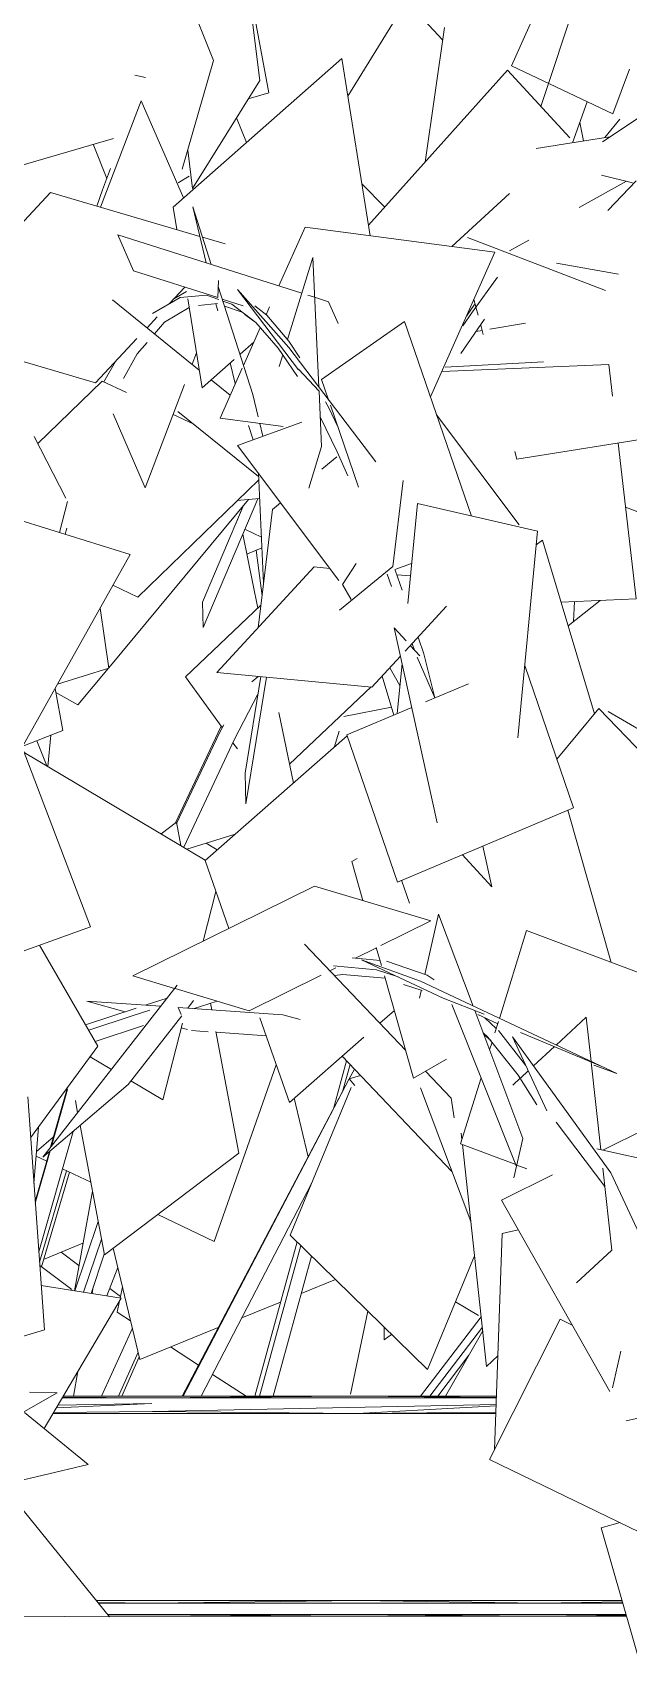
# Model space of a CAD drawing. Header units: inches. Extents: x 99 to 15695, y -7208 to 2559.
# Drawn here: x 14485.54 to 14487.71, y -3661.02 to -3655.05 of the extents above; entities that cross this region are included whole.
import ezdxf

# ---------------------------------------------------------------- set-up
doc = ezdxf.new("R2010")
doc.units = ezdxf.units.IN
doc.header["$LTSCALE"] = 96
doc.header["$MEASUREMENT"] = 0
doc.layers.add('Common', color=4, linetype='Continuous', lineweight=5)

msp = doc.modelspace()

# ---------------------------------------------------------------- linework, layer by layer
at = {"layer": 'Common'}
for p, q in [((14487.6993, -3654.2396), (14487.2838, -3655.1689)), ((14486.2639, -3654.3862), (14486.3666, -3655.2224)), ((14487.3905, -3655.3168), (14487.5399, -3654.8659)), ((14486.1323, -3654.9856), (14486.198, -3655.149)), ((14486.3994, -3655.2675), (14486.34, -3654.9483)), ((14486.9006, -3654.9335), (14486.6873, -3655.2797)), ((14487.0326, -3655.0745), (14486.9006, -3654.9335)), ((14487.0391, -3655.0291), (14486.9693, -3655.5193)), ((14486.6652, -3655.1423), (14486.0513, -3655.6831)), ((14486.198, -3655.149), (14486.0846, -3655.5446)), ((14486.7691, -3655.7869), (14486.6652, -3655.1423)), ((14487.2838, -3655.1689), (14487.6522, -3655.3439)), ((14488.0291, -3655.1709), (14487.6148, -3655.445)), ((14485.9513, -3655.2113), (14485.9124, -3655.203)), ((14486.3666, -3655.2224), (14486.1216, -3655.6157)), ((14487.2693, -3655.1853), (14486.763, -3655.749)), ((14487.4956, -3655.4309), (14487.2693, -3655.1853)), ((14487.6522, -3655.3439), (14487.7125, -3655.1811)), ((14486.3249, -3655.2893), (14486.3994, -3655.2675)), ((14485.9351, -3655.2964), (14485.7875, -3655.6831)), ((14486.0891, -3655.6497), (14485.9351, -3655.2964)), ((14487.5058, -3655.4487), (14487.5588, -3655.2995)), ((14486.2821, -3655.3581), (14486.3182, -3655.4479)), ((14487.546, -3655.4423), (14487.5318, -3655.3756)), ((14487.6774, -3655.3629), (14487.6235, -3655.43)), ((14485.4062, -3655.5579), (14485.8341, -3655.4328)), ((14485.81, -3655.5788), (14485.76, -3655.4545)), ((14487.3733, -3655.4699), (14487.642, -3655.427)), ((14486.1216, -3655.6157), (14486.1044, -3655.4757)), ((14485.8234, -3655.5426), (14485.7945, -3655.6206)), ((14486.11, -3655.5702), (14486.0702, -3655.5949)), ((14487.7017, -3655.5885), (14487.5295, -3655.6846)), ((14487.611, -3655.5664), (14487.7242, -3655.594)), ((14487.6339, -3655.6954), (14487.7379, -3655.5878)), ((14485.6053, -3655.6294), (14485.1336, -3656.135)), ((14486.1487, -3655.7896), (14485.6053, -3655.6294)), ((14485.7945, -3655.6206), (14485.7737, -3655.6791)), ((14486.8225, -3655.6827), (14486.7386, -3655.598)), ((14487.0664, -3655.8265), (14487.2757, -3655.6336)), ((14486.0513, -3655.6831), (14486.0644, -3655.7648)), ((14486.1228, -3655.6822), (14486.1901, -3655.8915)), ((14486.1718, -3655.8857), (14486.1228, -3655.6822)), ((14486.5325, -3655.7554), (14486.4369, -3655.9696)), ((14487.2229, -3655.8473), (14486.5325, -3655.7554)), ((14486.5196, -3655.9959), (14485.85, -3655.7838)), ((14485.85, -3655.7838), (14485.9075, -3655.915)), ((14486.2406, -3655.8167), (14486.1582, -3655.7924)), ((14487.1228, -3655.7932), (14487.6251, -3655.9857)), ((14487.2767, -3655.8424), (14487.3463, -3655.8027)), ((14486.4677, -3656.1639), (14486.5599, -3655.8656)), ((14486.5599, -3655.8656), (14486.5821, -3656.3373)), ((14486.9882, -3656.3729), (14487.2229, -3655.8473)), ((14487.4472, -3655.8862), (14487.6729, -3655.9266)), ((14485.9075, -3655.915), (14486.2136, -3656.0119)), ((14487.1412, -3656.0635), (14487.233, -3655.9374)), ((14486.038, -3656.0339), (14486.0939, -3655.974)), ((14486.1007, -3655.9898), (14486.0543, -3656.0165)), ((14486.1734, -3656.0033), (14486.0768, -3656.0114)), ((14486.2179, -3656.0193), (14486.1734, -3656.0033)), ((14486.2136, -3656.0119), (14486.2169, -3655.9502)), ((14486.2158, -3655.9715), (14486.3419, -3656.3642)), ((14486.4727, -3656.1937), (14486.2854, -3655.9823)), ((14486.2854, -3655.9823), (14486.5079, -3656.2744)), ((14486.5662, -3656.0106), (14486.5424, -3656.0031)), ((14485.8304, -3656.0197), (14486.1467, -3656.2755)), ((14486.0768, -3656.0114), (14485.9766, -3656.0695)), ((14486.0204, -3656.1013), (14486.11, -3656.0477)), ((14486.1049, -3656.016), (14486.1571, -3656.3398)), ((14486.1438, -3656.0403), (14486.2125, -3656.0336)), ((14486.2139, -3656.0607), (14486.2075, -3656.0341)), ((14486.2305, -3656.0172), (14486.3066, -3656.0414)), ((14486.2329, -3656.0247), (14486.2655, -3656.0365)), ((14486.2387, -3656.0429), (14486.3024, -3656.0654)), ((14486.3524, -3656.103), (14486.2655, -3656.0365)), ((14486.3923, -3656.0758), (14486.3491, -3656.0417)), ((14486.4027, -3656.0461), (14486.3902, -3656.0741)), ((14486.6177, -3656.0269), (14486.5667, -3656.0108)), ((14486.6525, -3656.1064), (14486.6177, -3656.0269)), ((14487.1412, -3656.0635), (14487.1057, -3656.1144)), ((14487.149, -3656.0369), (14487.1191, -3656.0797)), ((14487.1535, -3656.0453), (14487.1463, -3656.0188)), ((14487.1617, -3656.076), (14487.1537, -3656.0463)), ((14485.9563, -3656.1215), (14485.9934, -3656.0817)), ((14485.9838, -3656.1438), (14486.0204, -3656.1013)), ((14486.3689, -3656.1218), (14486.3079, -3656.2584)), ((14486.313, -3656.0735), (14486.3449, -3656.0978)), ((14486.3524, -3656.103), (14486.4339, -3656.1955)), ((14486.473, -3656.1701), (14486.3923, -3656.0758)), ((14486.8939, -3656.0986), (14486.5922, -3656.3104)), ((14487.1373, -3656.8065), (14486.8939, -3656.0986)), ((14487.0986, -3656.2153), (14487.1849, -3656.09)), ((14487.1808, -3656.1465), (14487.1715, -3656.1121)), ((14487.334, -3656.1046), (14487.2047, -3656.1265)), ((14485.1336, -3656.135), (14485.7689, -3656.3223)), ((14485.7689, -3656.3223), (14485.9195, -3656.1609)), ((14485.9209, -3656.217), (14485.9564, -3656.1757)), ((14486.295, -3656.2183), (14486.3458, -3656.1736)), ((14486.5133, -3656.2313), (14486.473, -3656.1701)), ((14487.1538, -3656.1351), (14487.1767, -3656.1313)), ((14485.8417, -3656.2443), (14485.7997, -3656.3189)), ((14485.9209, -3656.217), (14485.8713, -3656.3066)), ((14486.121, -3656.2547), (14486.1367, -3656.2134)), ((14486.1571, -3656.3398), (14486.2738, -3656.237)), ((14486.5046, -3656.2996), (14486.4339, -3656.1955)), ((14486.4373, -3656.2623), (14486.4504, -3656.2198)), ((14486.7897, -3656.6099), (14486.4727, -3656.1937)), ((14487.0415, -3656.2656), (14487.4005, -3656.2458)), ((14486.3031, -3656.2692), (14486.2221, -3656.4506)), ((14486.2773, -3656.3243), (14486.2594, -3656.2497)), ((14486.5081, -3656.2724), (14486.5828, -3656.3527)), ((14487.0292, -3656.281), (14487.6381, -3656.2553)), ((14487.6381, -3656.2553), (14487.6515, -3656.3707)), ((14485.5588, -3656.5426), (14485.7931, -3656.3158)), ((14485.7931, -3656.3158), (14485.8822, -3656.3577)), ((14485.9497, -3656.7035), (14486.0931, -3656.3277)), ((14486.1902, -3656.3107), (14486.2596, -3656.3668)), ((14486.3419, -3656.3642), (14486.3616, -3656.4459)), ((14486.5828, -3656.3527), (14486.5922, -3656.5536)), ((14486.5922, -3656.3104), (14486.6175, -3656.3838)), ((14486.6186, -3656.4133), (14486.6067, -3656.3915)), ((14486.6186, -3656.4133), (14486.6521, -3656.4844)), ((14486.6243, -3656.4036), (14486.7266, -3656.7011)), ((14485.8326, -3656.4347), (14485.9497, -3656.7035)), ((14486.0513, -3656.4372), (14486.127, -3656.4728)), ((14486.3624, -3656.6633), (14486.0689, -3656.4259)), ((14486.2221, -3656.4506), (14486.452, -3656.4812)), ((14486.5203, -3656.4652), (14486.2856, -3656.5495)), ((14486.343, -3656.5289), (14486.3263, -3656.477)), ((14486.3674, -3656.47), (14486.3785, -3656.5161)), ((14486.5872, -3656.4462), (14486.649, -3656.5729)), ((14487.3116, -3656.8385), (14487.0107, -3656.4384)), ((14488.1465, -3656.4652), (14487.3031, -3656.5997)), ((14485.5455, -3656.5167), (14485.6608, -3656.7413)), ((14487.6713, -3656.541), (14487.7374, -3657.1079)), ((14486.2856, -3656.5495), (14486.6553, -3657.0411)), ((14486.5922, -3656.5536), (14486.5453, -3656.7055)), ((14486.5927, -3656.636), (14486.6474, -3656.5914)), ((14486.6875, -3656.6607), (14486.649, -3656.5729)), ((14487.3031, -3656.5997), (14487.2956, -3656.5721)), ((14486.3807, -3657.0512), (14486.3619, -3656.651)), ((14486.363, -3656.6747), (14485.9226, -3657.1011)), ((14486.8892, -3656.6767), (14486.8514, -3656.9901)), ((14485.6373, -3656.8661), (14485.6673, -3656.7539)), ((14486.3264, -3656.7466), (14485.8173, -3657.3587)), ((14486.1585, -3657.1204), (14486.3065, -3656.7706)), ((14486.3593, -3656.7436), (14486.1612, -3657.212)), ((14486.2783, -3656.8375), (14486.3069, -3656.77)), ((14486.3662, -3656.7429), (14486.2847, -3656.7505)), ((14486.3611, -3657.213), (14486.4131, -3656.7825)), ((14486.4131, -3656.7825), (14486.4427, -3656.7584)), ((14486.9408, -3656.7613), (14486.906, -3657.1253)), ((14487.3782, -3656.862), (14486.9408, -3656.7613)), ((14487.8401, -3656.8283), (14487.6985, -3656.774)), ((14485.8951, -3656.9463), (14485.4576, -3656.8102)), ((14485.6586, -3656.8727), (14485.6649, -3656.851)), ((14486.3596, -3657.1418), (14486.3047, -3656.8727)), ((14486.3125, -3656.8543), (14486.3728, -3656.8838)), ((14487.3062, -3657.6136), (14487.3782, -3656.862)), ((14487.3735, -3656.9108), (14487.3963, -3656.8944)), ((14487.3963, -3656.8944), (14487.5856, -3657.526)), ((14485.502, -3657.6478), (14485.8951, -3656.9463)), ((14486.3746, -3656.922), (14486.3196, -3656.9456)), ((14486.3751, -3657.0969), (14486.354, -3656.9308)), ((14486.2109, -3657.3758), (14486.5654, -3656.9918)), ((14486.5654, -3656.9918), (14486.6222, -3656.9971)), ((14486.8514, -3656.9901), (14486.6572, -3657.1485)), ((14486.7177, -3656.9797), (14486.6684, -3657.0551)), ((14486.8306, -3657.0182), (14486.8468, -3657.0623)), ((14486.859, -3657.0011), (14486.9199, -3656.9792)), ((14486.8596, -3657.0029), (14486.885, -3657.0761)), ((14486.8655, -3657.0199), (14486.9156, -3657.0246)), ((14485.9226, -3657.1011), (14485.8322, -3657.0586)), ((14486.6684, -3657.0551), (14486.6997, -3657.1103)), ((14485.8174, -3657.3598), (14485.7858, -3657.1412)), ((14486.0969, -3657.3909), (14486.371, -3657.131)), ((14486.1612, -3657.212), (14486.1585, -3657.1204)), ((14487.0471, -3657.1343), (14486.8961, -3657.298)), ((14487.7374, -3657.1079), (14487.4637, -3657.1194)), ((14487.606, -3657.1134), (14487.4897, -3657.206)), ((14487.5097, -3657.1901), (14487.5129, -3657.1174)), ((14486.8568, -3657.2138), (14487.0128, -3657.9224)), ((14486.8996, -3657.2605), (14486.8568, -3657.2138)), ((14486.964, -3657.3073), (14486.9435, -3657.2466)), ((14486.8793, -3657.3161), (14486.7754, -3657.4286)), ((14486.9494, -3657.3149), (14486.915, -3657.2774)), ((14486.9219, -3657.27), (14486.9307, -3657.2945)), ((14486.9398, -3657.3199), (14487.0048, -3657.4679)), ((14487.0048, -3657.4679), (14486.964, -3657.3073)), ((14485.6307, -3657.4181), (14485.8174, -3657.3598)), ((14485.816, -3657.3602), (14485.7048, -3657.4938)), ((14486.7754, -3657.4286), (14486.2109, -3657.3758)), ((14486.8404, -3657.3582), (14486.8774, -3657.4234)), ((14486.8852, -3657.3426), (14486.8676, -3657.5257)), ((14487.5093, -3657.8679), (14487.3315, -3657.3501)), ((14485.65, -3657.5871), (14485.6216, -3657.4343)), ((14486.2298, -3657.5762), (14486.0969, -3657.3909)), ((14486.3702, -3657.3907), (14486.3136, -3657.7414)), ((14486.3166, -3657.8532), (14486.3909, -3657.3926)), ((14486.3613, -3657.3899), (14486.3374, -3657.4093)), ((14486.7719, -3657.4283), (14486.4754, -3657.7094)), ((14486.8548, -3657.5311), (14486.8121, -3657.3889)), ((14487.1273, -3657.4164), (14486.9698, -3657.4827)), ((14485.7502, -3658.3014), (14485.4402, -3657.4852)), ((14485.7048, -3657.4938), (14485.6241, -3657.448)), ((14486.2752, -3657.6179), (14486.3597, -3657.454)), ((14486.4893, -3657.7778), (14486.4369, -3657.5207)), ((14486.6727, -3657.5356), (14486.846, -3657.502)), ((14486.9205, -3657.5034), (14486.6841, -3657.6029)), ((14487.6012, -3657.5072), (14487.4485, -3657.6909)), ((14488.1822, -3658.1079), (14487.6012, -3657.5072)), ((14487.6358, -3657.5177), (14488.0373, -3657.7524)), ((14485.504, -3657.644), (14485.65, -3657.5871)), ((14485.6062, -3657.6042), (14485.5953, -3657.7178)), ((14486.2258, -3657.5707), (14486.0586, -3657.9244)), ((14486.0643, -3657.9255), (14486.2217, -3657.5925)), ((14486.0902, -3658.0116), (14486.2752, -3657.6179)), ((14486.6853, -3657.6066), (14486.1675, -3658.059)), ((14486.2217, -3657.5925), (14486.2355, -3657.566)), ((14486.6372, -3657.6486), (14486.6559, -3657.5889)), ((14486.6841, -3657.6029), (14486.8678, -3658.1378)), ((14486.1685, -3658.0581), (14485.5091, -3657.6666)), ((14485.5551, -3657.6241), (14485.5917, -3657.7156)), ((14486.2854, -3657.6539), (14486.269, -3657.631)), ((14486.3136, -3657.7414), (14486.3166, -3657.8532)), ((14486.8678, -3658.1378), (14487.5093, -3657.8679)), ((14487.6469, -3658.4304), (14487.4882, -3657.8767)), ((14486.0079, -3657.9628), (14486.0634, -3657.9207)), ((14486.0634, -3657.9207), (14486.0794, -3658.0052)), ((14486.1016, -3658.0184), (14486.2769, -3657.9634)), ((14486.1719, -3657.9963), (14486.2119, -3658.0202)), ((14487.1043, -3658.0382), (14487.2116, -3658.1554)), ((14487.2116, -3658.1554), (14487.1789, -3658.0069)), ((14486.1675, -3658.059), (14486.254, -3658.3069)), ((14486.7214, -3658.0519), (14486.7016, -3658.0633)), ((14486.7016, -3658.0633), (14486.7422, -3658.2052)), ((14486.566, -3658.1526), (14485.905, -3658.4795)), ((14486.9893, -3658.2791), (14486.566, -3658.1526)), ((14486.9125, -3658.2143), (14486.8835, -3658.1312)), ((14486.1609, -3658.353), (14486.2069, -3658.172)), ((14486.9678, -3658.4739), (14487.0179, -3658.255)), ((14487.0179, -3658.255), (14487.1437, -3658.589)), ((14485.4029, -3658.4261), (14485.7502, -3658.3014)), ((14486.8074, -3658.3691), (14486.9893, -3658.2791)), ((14487.3385, -3658.3141), (14487.2393, -3658.6339)), ((14488.0886, -3658.5969), (14487.3385, -3658.3141)), ((14485.7778, -3658.7349), (14485.5647, -3658.368)), ((14486.5302, -3658.364), (14486.8984, -3658.7502)), ((14486.7151, -3658.4147), (14486.7914, -3658.377)), ((14486.7912, -3658.376), (14486.81, -3658.4418)), ((14486.6223, -3658.4606), (14486.6437, -3658.45)), ((14486.6359, -3658.4425), (14486.792, -3658.4571)), ((14486.8049, -3658.4238), (14486.7032, -3658.4136)), ((14486.9516, -3658.4989), (14486.7378, -3658.4208)), ((14486.7378, -3658.4208), (14487.0343, -3658.56)), ((14486.9762, -3658.4768), (14486.8284, -3658.4261)), ((14486.0663, -3658.5131), (14485.5771, -3659.1388)), ((14485.905, -3658.4795), (14486.057, -3658.525)), ((14486.3284, -3658.6061), (14486.5904, -3658.4764)), ((14486.6695, -3658.4748), (14486.6389, -3658.478)), ((14486.6695, -3658.4748), (14486.8228, -3658.488)), ((14486.871, -3658.4833), (14486.792, -3658.4571)), ((14486.8207, -3658.4789), (14486.9272, -3658.8508)), ((14486.8905, -3658.5101), (14486.9582, -3658.5322)), ((14487.667, -3658.8346), (14486.9516, -3658.4989)), ((14487.0024, -3658.4931), (14486.9762, -3658.4768)), ((14485.7376, -3658.5709), (14486.0065, -3658.5896)), ((14485.8762, -3658.61), (14485.7376, -3658.5709)), ((14486.0298, -3658.5598), (14485.9502, -3658.5857)), ((14486.059, -3658.5256), (14486.3284, -3658.6061)), ((14486.1045, -3658.5964), (14486.1262, -3658.5687)), ((14486.1511, -3658.5902), (14486.2119, -3658.5712)), ((14486.9481, -3658.5598), (14486.9542, -3658.5333)), ((14487.0343, -3658.56), (14487.1842, -3658.6184)), ((14485.9168, -3658.5966), (14485.7326, -3658.6571)), ((14485.9028, -3658.6246), (14485.7441, -3658.6769)), ((14485.8872, -3658.8745), (14486.0826, -3658.6245)), ((14485.9664, -3658.6037), (14485.9028, -3658.6246)), ((14486.0807, -3658.62), (14486.0694, -3658.594)), ((14486.0694, -3658.594), (14486.4507, -3658.6205)), ((14486.1511, -3658.5902), (14486.1276, -3658.598)), ((14486.1877, -3658.5788), (14486.1922, -3658.6025)), ((14486.3675, -3658.6321), (14486.4747, -3658.9395)), ((14486.4507, -3658.6205), (14486.514, -3658.6383)), ((14486.8043, -3658.6515), (14486.8569, -3658.6056)), ((14487.3015, -3659.1726), (14487.0658, -3658.583)), ((14487.1496, -3658.6049), (14487.3249, -3659.0703)), ((14487.161, -3658.6194), (14487.2333, -3658.6534)), ((14487.1868, -3658.6315), (14487.2281, -3658.6703)), ((14487.4458, -3658.7308), (14487.5554, -3658.6291)), ((14487.5554, -3658.6291), (14487.5731, -3658.7905)), ((14485.7678, -3658.7177), (14485.9435, -3658.6592)), ((14486.014, -3658.9302), (14486.085, -3658.651)), ((14486.1043, -3658.6743), (14486.0808, -3658.6677)), ((14486.1785, -3658.6824), (14486.1181, -3658.6782)), ((14486.2072, -3658.6817), (14486.2907, -3659.1237)), ((14486.3902, -3658.6971), (14486.2077, -3658.6844)), ((14487.1802, -3658.6859), (14487.1978, -3658.7021)), ((14487.1821, -3658.6912), (14487.2079, -3658.7147)), ((14487.2359, -3658.6449), (14487.223, -3658.6866)), ((14487.2365, -3658.6782), (14487.3347, -3658.8039)), ((14487.3163, -3658.6846), (14487.6127, -3658.8091)), ((14485.5325, -3659.0683), (14485.7778, -3658.7349)), ((14486.4747, -3658.9395), (14486.7461, -3658.7024)), ((14487.1978, -3658.7021), (14487.3081, -3658.8403)), ((14487.2125, -3658.7205), (14487.2038, -3658.7486)), ((14487.6454, -3659.1956), (14487.2867, -3658.7008)), ((14487.2867, -3658.7008), (14487.4124, -3658.9706)), ((14487.3637, -3658.807), (14487.4397, -3658.7365)), ((14485.7496, -3658.7732), (14485.827, -3658.8192)), ((14486.4271, -3658.8029), (14486.2011, -3659.4451)), ((14486.635, -3658.9623), (14486.6826, -3658.788)), ((14487.0665, -3659.1907), (14486.6669, -3658.7716)), ((14486.6699, -3658.8961), (14486.6957, -3658.8017)), ((14486.9272, -3658.8508), (14487.0472, -3658.7817)), ((14487.5733, -3658.7926), (14487.6082, -3659.1114)), ((14487.5836, -3658.8041), (14487.667, -3658.8346)), ((14485.5771, -3659.1388), (14485.8872, -3658.8745)), ((14485.8976, -3658.8611), (14486.014, -3658.9302)), ((14486.0843, -3660.0084), (14486.6921, -3658.8539)), ((14486.0884, -3660.0084), (14486.6921, -3658.8539)), ((14486.6921, -3658.8539), (14486.712, -3658.8188)), ((14486.6921, -3658.8539), (14486.7337, -3658.8415)), ((14486.7125, -3658.8777), (14486.6921, -3658.8539)), ((14486.9705, -3658.8259), (14487.0637, -3658.9236)), ((14487.1724, -3658.8497), (14487.0979, -3659.0902)), ((14487.2887, -3658.8765), (14487.3153, -3658.8519)), ((14487.3081, -3658.8403), (14487.3758, -3658.9487)), ((14487.3178, -3658.8496), (14487.3445, -3658.8248)), ((14485.5826, -3659.7667), (14485.5218, -3658.9197)), ((14485.6674, -3658.885), (14485.6054, -3659.1026)), ((14485.6674, -3658.8925), (14485.6089, -3659.0982)), ((14485.7037, -3658.9769), (14485.6954, -3658.9331)), ((14486.4774, -3659.422), (14486.6997, -3658.8858)), ((14486.4918, -3658.9246), (14486.543, -3659.137)), ((14487.1352, -3659.3732), (14486.9518, -3658.8861)), ((14487.0637, -3658.9236), (14487.0747, -3658.9959)), ((14485.5444, -3659.2339), (14485.5608, -3659.0298)), ((14485.5623, -3659.4835), (14485.6872, -3659.045)), ((14485.8014, -3659.494), (14485.7125, -3659.0234)), ((14487.1026, -3659.0749), (14487.1, -3659.0516)), ((14487.4462, -3659.0118), (14487.6229, -3659.2457)), ((14487.773, -3659.0352), (14487.6155, -3659.113)), ((14485.6161, -3659.0653), (14485.5538, -3659.1177)), ((14487.0979, -3659.0902), (14487.2988, -3659.1659)), ((14487.1929, -3659.8999), (14487.1045, -3659.0927)), ((14487.3249, -3659.0703), (14487.2921, -3659.2135)), ((14488.0981, -3659.2193), (14487.5936, -3659.1082)), ((14485.6009, -3659.1186), (14485.5491, -3659.3003)), ((14485.6038, -3659.1161), (14485.5496, -3659.3065)), ((14485.591, -3659.1533), (14485.5524, -3659.1349)), ((14486.2907, -3659.1237), (14485.8014, -3659.494)), ((14487.3027, -3659.1674), (14487.3387, -3659.181)), ((14485.6635, -3659.188), (14485.565, -3659.5211)), ((14485.6739, -3659.193), (14485.5719, -3659.5378)), ((14485.7516, -3659.2301), (14485.6485, -3659.1808)), ((14487.4329, -3659.2032), (14487.2471, -3659.2949)), ((14487.6156, -3659.1788), (14487.6483, -3659.4774)), ((14487.8418, -3659.6173), (14487.6454, -3659.1956)), ((14485.6918, -3659.6247), (14485.7576, -3659.262)), ((14486.5553, -3659.234), (14486.1537, -3660.0084)), ((14486.2011, -3659.4451), (14485.9958, -3659.3469)), ((14487.2471, -3659.2949), (14487.6413, -3659.9914)), ((14485.7785, -3659.3729), (14485.6931, -3659.6249)), ((14487.2498, -3659.4162), (14487.3082, -3659.403)), ((14485.7231, -3659.4519), (14485.58, -3659.5108)), ((14485.7249, -3659.6299), (14485.7905, -3659.4364)), ((14485.9304, -3659.8745), (14485.833, -3659.4701)), ((14486.5026, -3659.4467), (14486.3491, -3660.0084)), ((14486.5158, -3659.4596), (14486.3659, -3660.0084)), ((14486.9775, -3659.9112), (14486.4774, -3659.422)), ((14487.2216, -3660.2028), (14487.2498, -3659.4162)), ((14485.7084, -3659.533), (14485.6434, -3659.4847)), ((14485.7525, -3659.6343), (14485.8009, -3659.4915)), ((14486.5555, -3659.4984), (14486.416, -3660.0084)), ((14487.1489, -3659.4979), (14486.9775, -3659.9112)), ((14487.6483, -3659.4774), (14487.5205, -3659.596)), ((14485.6828, -3659.6197), (14485.5659, -3659.5333)), ((14485.8499, -3659.5401), (14485.81, -3659.6433)), ((14486.643, -3659.584), (14486.5182, -3659.6349)), ((14485.8621, -3659.6515), (14485.571, -3659.6057)), ((14485.582, -3660.1262), (14485.8621, -3659.6515)), ((14485.7561, -3659.6348), (14485.7605, -3659.6106)), ((14485.8596, -3659.6456), (14485.8204, -3659.6164)), ((14485.8584, -3659.651), (14485.8668, -3659.6104)), ((14485.8478, -3659.7024), (14485.8563, -3659.6614)), ((14485.8967, -3659.7343), (14485.8478, -3659.7024)), ((14486.4428, -3659.6656), (14486.3016, -3659.7231)), ((14486.7602, -3659.6986), (14486.6977, -3660.001)), ((14487.1633, -3659.7152), (14487.0796, -3659.6651)), ((14485.3572, -3659.8345), (14485.5826, -3659.7667)), ((14485.7908, -3660.0084), (14485.903, -3659.7606)), ((14486.216, -3659.758), (14485.9304, -3659.8745)), ((14486.8196, -3659.7567), (14486.8196, -3659.8034)), ((14486.952, -3660.0084), (14487.1732, -3659.7198)), ((14486.9862, -3660.0084), (14487.1773, -3659.7571)), ((14487.0435, -3660.0084), (14487.1787, -3659.77)), ((14487.2034, -3660.239), (14487.4603, -3659.7283)), ((14487.4603, -3659.7283), (14487.5044, -3659.7496)), ((14486.1437, -3659.8954), (14486.0419, -3659.829)), ((14486.8196, -3659.8034), (14486.8471, -3659.7836)), ((14485.9242, -3659.8485), (14485.8523, -3660.0084)), ((14485.8644, -3660.0084), (14485.9282, -3659.8651)), ((14487.0156, -3660.0084), (14487.1282, -3659.859)), ((14487.2338, -3659.8619), (14487.1929, -3659.8999)), ((14487.6821, -3659.8438), (14487.6512, -3659.9778)), ((14485.6883, -3660.0084), (14485.7047, -3659.9183)), ((14486.3169, -3660.0084), (14486.1949, -3659.9288)), ((14484.9387, -3660.3899), (14485.6292, -3659.9958)), ((14485.6292, -3659.9958), (14485.5289, -3659.9931)), ((14485.6515, -3660.0084), (14487.2286, -3660.0084)), ((14486.7018, -3660.0084), (14485.9669, -3660.0142)), ((14486.7018, -3660.0084), (14487.2284, -3660.013)), ((14485.7418, -3660.2569), (14485.5102, -3660.0674)), ((14485.6168, -3660.0671), (14485.9767, -3660.0641)), ((14485.9741, -3660.0353), (14485.6265, -3660.0507)), ((14485.9741, -3660.0353), (14485.632, -3660.0413)), ((14487.2284, -3660.0142), (14485.6481, -3660.0142)), ((14485.9669, -3660.0142), (14485.6494, -3660.0119)), ((14485.9767, -3660.0641), (14487.2275, -3660.0385)), ((14486.7229, -3660.0707), (14485.9767, -3660.0641)), ((14486.7229, -3660.0707), (14487.2273, -3660.0437)), ((14487.2265, -3660.0657), (14486.7229, -3660.0707)), ((14487.8936, -3660.0547), (14487.7005, -3660.0982)), ((14485.6147, -3660.0707), (14487.2263, -3660.0707)), ((14487.8276, -3660.54), (14487.2034, -3660.239)), ((14485.3397, -3660.3523), (14485.7418, -3660.2569)), ((14485.8192, -3660.8105), (14485.4487, -3660.352)), ((14487.6786, -3660.4681), (14487.6101, -3660.4864)), ((14487.6101, -3660.4864), (14487.8216, -3661.2234)), ((14485.7713, -3660.7514), (14487.6861, -3660.7514)), ((14485.9769, -3660.7611), (14485.7773, -3660.7587)), ((14487.6889, -3660.7611), (14485.7792, -3660.7611)), ((14485.9769, -3660.7611), (14486.7229, -3660.7514)), ((14486.7229, -3660.7514), (14487.389, -3660.7611)), ((14487.389, -3660.7611), (14487.6874, -3660.7559)), ((14485.4893, -3660.8088), (14485.8192, -3660.8105)), ((14487.7007, -3660.802), (14485.8123, -3660.802)), ((14485.9689, -3660.802), (14485.8133, -3660.8033)), ((14485.9608, -3660.8084), (14485.8174, -3660.8084)), ((14485.9608, -3660.8084), (14486.6985, -3660.8083)), ((14486.6985, -3660.8083), (14485.9689, -3660.802)), ((14486.6985, -3660.8083), (14487.374, -3660.802)), ((14486.6985, -3660.8083), (14487.359, -3660.8084)), ((14487.7025, -3660.8083), (14487.359, -3660.8084)), ((14487.374, -3660.802), (14487.7017, -3660.8058))]:
    msp.add_line(p, q, dxfattribs=at)

doc.saveas('drawing.dxf')
